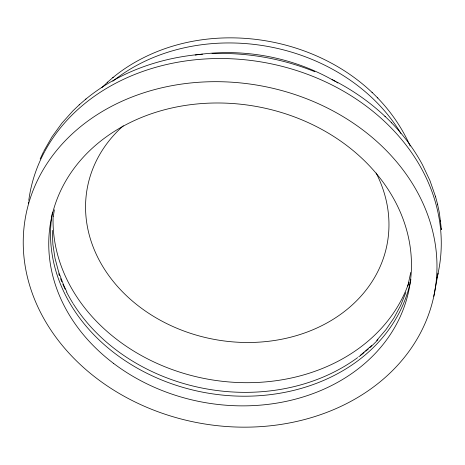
<?xml version="1.0" encoding="UTF-8"?>
<svg xmlns="http://www.w3.org/2000/svg" width="465" height="465" viewBox="0 0 465 465"><rect width="100%" height="100%" fill="white"/><g stroke="black" fill="none" stroke-linecap="round" stroke-linejoin="round"><path stroke-width="0.7" d="M53.277 216.638L54.358 209.785M410.735 272.484L407.817 286.051M433.804 296.333A207.983 171.405 10.5 0 0 159.524 88.338A207.983 171.405 10.5 0 0 96.987 378.597A207.983 171.405 10.5 0 0 433.804 296.333L438.1 273.176M405.823 292.555L400.696 305.389L394.047 317.81L385.997 329.58L376.702 340.479M40.17 158.972L43.576 151.677M43.908 150.997L51.941 136.931L61.955 123.097L73.057 110.716L79.602 104.503M101.934 87.542L107.659 82.102M371.64 345.571L360.41 355.289M85.572 99.336L86.013 98.952C99.557 87.856 114.716 78.806 130.746 71.79L131.159 71.61C153.752 61.833 178.014 56.126 202.531 54.178M112.774 77.678C124.591 67.878 137.896 59.933 151.95 53.777L152.357 53.597C244.294 13.532 368.46 51.9 410.182 146.062M79.149 104.892L86.013 98.952M107.206 82.497L113.21 77.3M211.982 53.626C247.031 52.324 282.319 58.549 314.822 71.72M332.068 79.538C369.57 98.377 402.539 127.602 422.499 164.831L429.945 180.589L435.606 196.864M372.006 92.239L372.314 92.547M377.528 97.679L377.853 98.005M384.927 116.256L385.241 116.564M391.309 122.539L391.635 122.865M63.711 285.283L66.844 291.944M63.769 285.423L58.602 271.845L54.986 258.156L52.876 244.34L52.307 230.361M437.524 204.135L439.361 212.778L441.425 229.565L441.355 228.809M435.426 196.213L437.704 204.798M440.582 220.788L440.651 221.538M410.897 279.459A182.332 150.265 10.5 0 1 410.473 281.517M410.322 282.197A182.332 150.265 10.5 0 1 202.322 392.105A182.332 150.265 10.5 0 1 52.504 212.15M28.772 200.427A207.983 171.405 10.5 0 1 266.834 62.955A207.983 171.405 10.5 0 1 436.937 278.117M28.417 203.304A207.983 171.405 10.5 0 1 28.586 201.862M195.195 55.062A180.251 148.55 10.5 0 1 335.498 81.596M336.672 82.288A180.251 148.55 10.5 0 1 337.84 82.985M376.144 173.044A152.52 125.695 10.5 0 1 317.764 327.61A152.52 125.695 10.5 0 1 121.679 290.956A152.52 125.695 10.5 0 1 123.306 125.777M112.826 81.224A180.251 148.55 10.5 0 1 400.9 133.461M409.031 282.168A182.332 150.265 10.5 0 1 207.332 379.068A182.332 150.265 10.5 0 1 53.103 216.725M377.987 339.683A182.332 150.265 10.5 0 1 369.82 347.675M368.303 349.029A182.332 150.265 10.5 0 1 365.728 351.249M364.153 352.557A182.332 150.265 10.5 0 1 358.753 356.789M357.643 357.608A182.332 150.265 10.5 0 1 73.406 304.017M73.04 303.436A182.332 150.265 10.5 0 1 66.635 292.154M65.123 289.131A182.332 150.265 10.5 0 1 62.868 284.243M61.81 281.778A182.332 150.265 10.5 0 1 60.56 278.686M59.381 275.576A182.332 150.265 10.5 0 1 58.718 273.699M113.408 363.287A182.332 150.265 10.5 0 0 408.683 291.166A182.332 150.265 10.5 0 0 168.231 108.822A182.332 150.265 10.5 0 0 113.408 363.287"/></g></svg>
